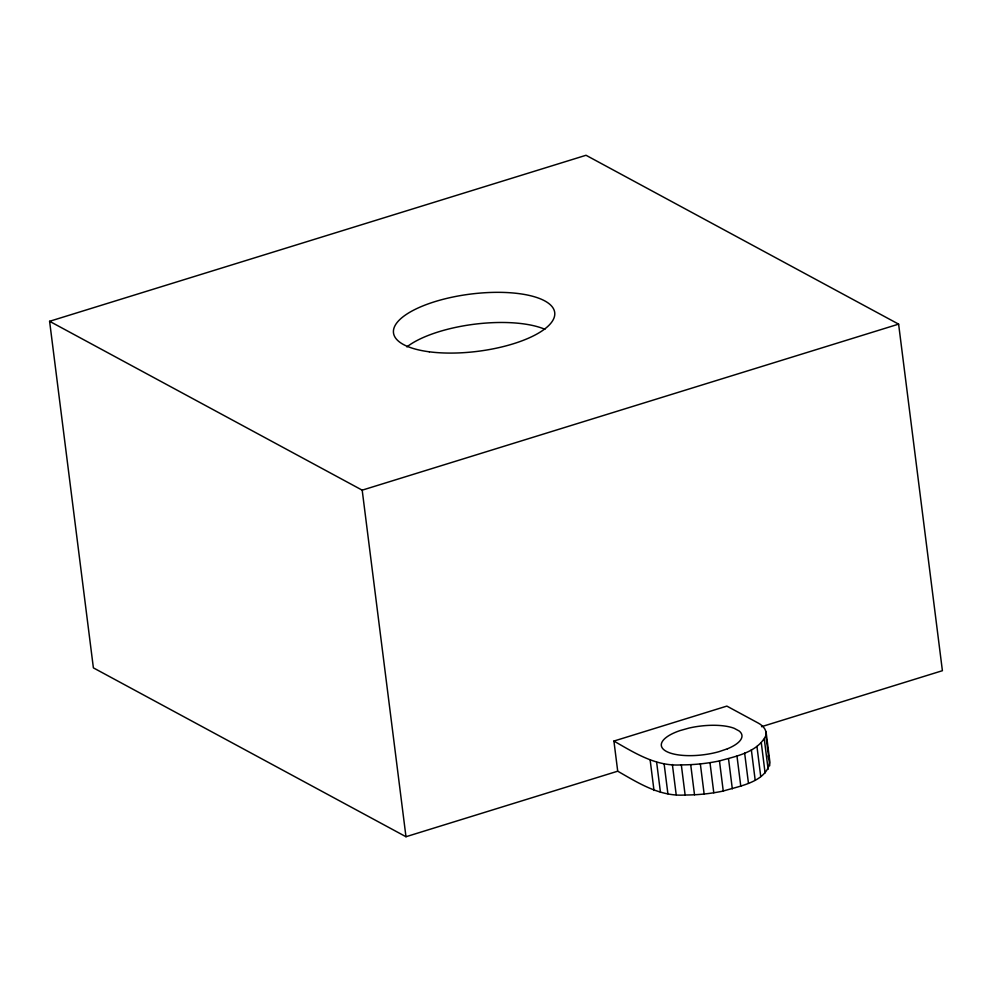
<?xml version="1.0" encoding="UTF-8"?>
<svg xmlns="http://www.w3.org/2000/svg" width="992" height="992" viewBox="0 0 992 992"><rect width="100%" height="100%" fill="white"/><g stroke="black" fill="none" stroke-linecap="round" stroke-linejoin="round"><path stroke-width="1.49" d="M769.73 765.7L765.923 735.568C767.25 729.951 762.662 725.4 758.099 722.994L726.851 706.106L613.912 741.061L617.718 771.193C638.563 783.147 660.064 796.824 685.125 795.001C697.934 795.014 710.718 793.65 723.255 791.046C739.66 785.937 766.146 782.254 769.904 762.203L766.097 732.071M613.912 741.061C634.756 753.015 656.258 766.704 681.318 764.869C694.127 764.894 706.912 763.518 719.46 760.914C735.99 756.251 757.479 752.407 765.923 735.568M617.718 771.193L405.976 836.727L93.384 667.864L49.6 321.296L586.024 155.273L898.616 324.136L942.4 670.704L761.534 726.69M49.6 321.296L362.192 490.16L898.616 324.136M768.254 755.879L768.626 758.88M764.311 739.189L768.118 769.308M761.298 742.822L765.092 772.954M756.946 746.418L760.74 776.538M751.353 749.865L755.16 779.997M744.645 753.114L748.452 783.246M736.982 756.09L740.788 786.21M728.512 758.706L732.319 788.826M719.46 760.914L723.255 791.046M709.987 762.674L713.794 792.794M700.34 763.927L704.146 794.059M690.705 764.671L694.512 794.79M681.318 764.869L685.125 795.001M672.378 764.522L676.184 794.654M664.094 763.642L667.901 793.774M656.642 762.24L660.449 792.372M650.194 760.356L654.001 790.488M362.192 490.16L405.976 836.727M406.881 346.902A81.232 28.842 -7.2 0 1 544.893 329.282M727.446 748.786L718.927 751.688A40.622 14.421 -7.2 0 1 666.351 751.39A40.622 14.421 -7.2 0 1 679.929 730.62L689.056 728.054A40.622 14.421 -7.2 0 1 734.204 728.314L739.102 730.955A40.622 14.421 -7.2 0 1 727.446 748.786M429.276 351.8A81.232 28.842 -7.2 0 0 554.615 315.741A81.232 28.842 -7.2 0 0 438.439 300.588A81.232 28.842 -7.2 0 0 429.276 351.8"/></g></svg>
